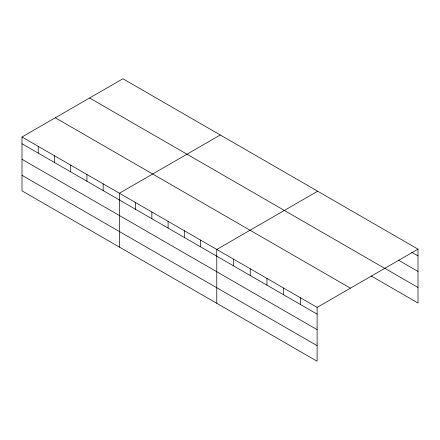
<?xml version="1.0" encoding="UTF-8"?>
<svg xmlns="http://www.w3.org/2000/svg" width="440" height="440" viewBox="0 0 440 440"><rect width="100%" height="100%" fill="white"/><g stroke="black" fill="none" stroke-linecap="round" stroke-linejoin="round"><path stroke-width="0.66" d="M317.119 329.675L317.119 307.389L22 137.005L22 190.85L317.119 361.24L317.119 329.675L22 159.291M371.289 276.029L418 302.995L418 249.15L122.881 78.76L22 137.005M220.27 134.992L119.389 193.232L119.389 247.077M317.658 191.219L216.777 249.458L216.777 303.309M317.119 307.389L418 249.15M411.659 252.225L418 255.888M398.393 260.112L418 271.43M384.555 268.142L418 287.452M89.59 97.983L384.709 268.367M55.292 117.783L350.411 288.173M22 143.743L317.119 314.132M22 175.307L317.119 345.692M300.399 297.737L300.399 304.475M283.673 288.079L283.673 294.822M266.948 278.427L266.948 285.164M250.228 268.769L250.228 275.512M233.503 259.116L233.503 265.853M200.547 240.086L200.547 246.829M184.316 230.72L184.316 237.457M168.086 221.348L168.086 228.085M151.855 211.976L151.855 218.713M135.619 202.604L135.619 209.341M103.158 183.86L103.158 190.603M86.928 174.488L86.928 181.231M70.697 165.121L70.697 171.859M54.461 155.749L54.461 162.487M38.231 146.377L38.231 153.114"/></g></svg>
